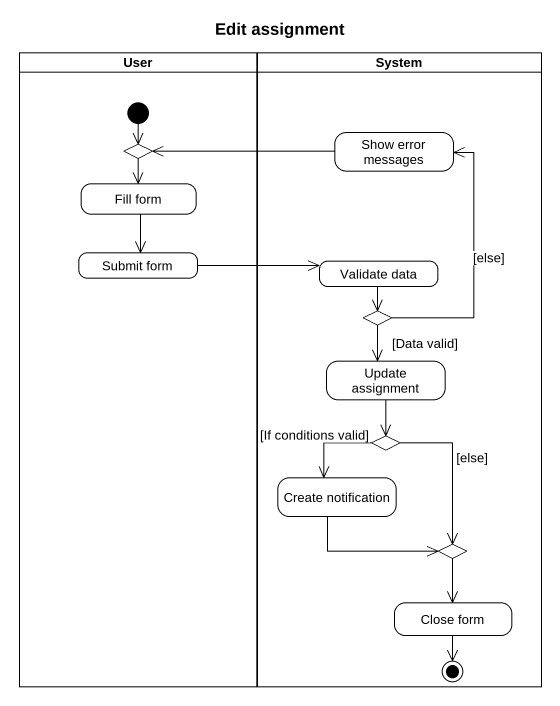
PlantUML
@startuml
title Edit assignment
hide empty description
state User <<partition>> {
  state choice1 <<choice>>
  state "Fill form" as Fill_form
  state "Submit form" as Submit_form
  [*] --> choice1
}
state System <<partition>> {
  state "Show error messages" as Show_error_messages
  state "Validate data" as Validate_data
  state choice2 <<choice>>
  state "Update assignment" as Update_assignment
  state choice3 <<choice>>
  state "Create notification" as Create_notification
  state choice4 <<choice>>
  state "Close form" as Close_form
  Close_form --> [*]
}
choice1 --> Fill_form
Show_error_messages -left-> choice1
Fill_form --> Submit_form
Submit_form -right-> Validate_data
Validate_data --> choice2
choice2 -up-> Show_error_messages : [else]
choice2 --> Update_assignment : [Data valid]
Update_assignment --> choice3
choice3 --> Create_notification : [If conditions valid]
choice3 --> choice4 : [else]
Create_notification -right-> choice4
choice4 --> Close_form
@enduml
